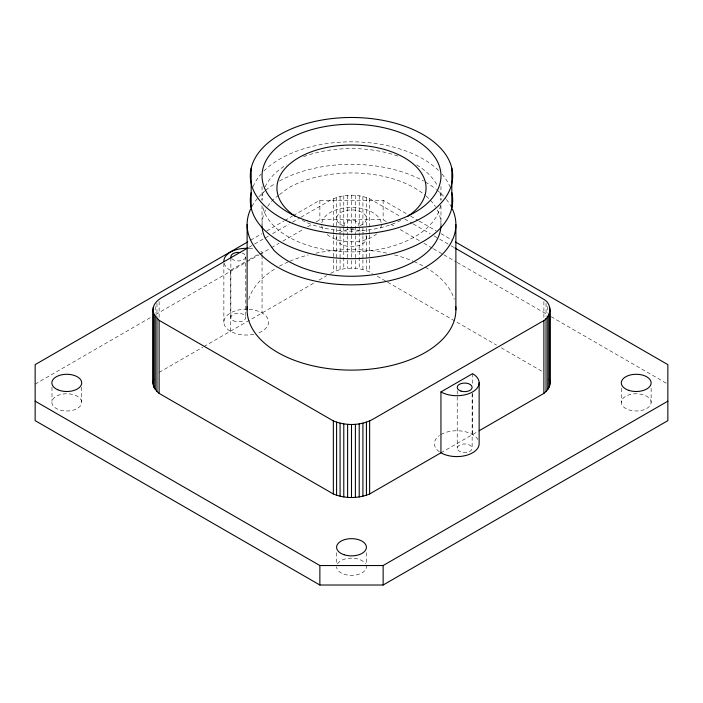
<?xml version="1.0" encoding="UTF-8"?>
<svg xmlns="http://www.w3.org/2000/svg" width="703" height="703" viewBox="0 0 703 703"><rect width="100%" height="100%" fill="white"/><g stroke="black" fill="none" stroke-linecap="round" stroke-linejoin="round"><path stroke-width="0.53" stroke-dasharray="3.52 2.64" d="M278.748 195.206L274.012 198.773A89.474 51.662 0 0 0 267.606 206.647M279.539 194.617L288.23 188.079A89.474 51.662 0 0 1 425.333 195.416M250.584 240.25L261.973 233.677M266.718 230.936L283.801 221.076M284.75 220.531L292.343 216.146M293.292 215.593L319.865 200.258L383.135 200.258L409.708 215.593M248.897 247.315L253.634 244.582M254.583 244.029L268.801 235.821M272.588 233.633L288.705 224.336M292.492 222.139L300.076 217.763M301.025 217.218L330.41 200.25C342.352 193.896 357.221 193.677 369.655 198.764L400.903 216.805M230.417 331.254L230.417 270.374L248.089 260.163M249.02 259.627L260.189 253.177M35.15 384.119L151.883 316.719M155.679 314.531L245.839 262.474M246.788 261.929L259.126 254.802M260.075 254.258L270.514 248.229M271.463 247.684L279.056 243.3M282.852 241.103L302.782 229.6M307.527 226.858L312.273 224.116M316.069 221.928L319.865 219.74L383.135 219.74L386.931 221.928M159.115 372.414L202.842 347.168M203.8 346.623L315.278 282.255M319.083 280.058L326.693 275.664M330.489 273.476C343.126 266.428 359.857 266.428 372.493 273.467M440.948 452.802L478.295 431.247M410.657 216.146L418.25 220.531M419.199 221.076L436.282 230.936M441.027 233.677L452.416 240.25M404.691 218.993L412.266 223.369M413.215 223.914L430.254 233.756M434.041 235.944L438.777 238.677M439.726 239.222L450.14 245.233M451.089 245.778L453.927 247.421M390.727 224.116L395.473 226.858M400.218 229.6L420.148 241.103M423.944 243.3L432.486 248.229M433.435 248.774L442.925 254.258M443.874 254.802L456.212 261.929M457.161 262.474L547.321 314.531M551.117 316.719L667.85 384.119M377.23 276.2L386.703 281.666M387.652 282.211L496.538 345.076M501.274 347.818L541.987 371.325M651.127 388.311L651.127 402.38A14.912 8.612 0 0 1 628.754 409.831A14.912 8.612 0 0 1 628.754 394.919A14.912 8.612 0 0 1 651.127 402.38M621.303 388.311L621.303 402.38M547.778 306.517L547.778 313.063M546.046 303.406L546.046 316.491M543.885 301.534L543.885 318.986M472.583 373.662L472.583 384.532M472.583 393.232L472.583 434.542M472.135 393.882L472.135 448.242A7.461 4.306 0 0 1 460.948 451.967A7.461 4.306 0 0 1 460.948 444.516A7.461 4.306 0 0 1 472.135 448.242M457.222 390.622L457.222 448.242M440.974 186.488L440.974 200.25A89.474 51.662 0 0 0 439.507 190.926M440.974 205.548L440.974 224.608A89.474 51.662 0 0 0 435.965 207.552M383.135 200.258L383.135 219.74M369.655 198.764L369.655 233.66M369.655 234.749L369.655 271.824M366.412 197.517L366.412 234.591M366.412 235.681L366.412 258.581M366.412 259.671L366.412 270.576M366.412 552.69L366.412 566.759A14.912 8.612 0 0 1 351.5 575.37A14.912 8.612 0 0 1 336.588 566.759M362.915 196.524L362.915 234.688M362.915 235.777L362.915 258.678M362.915 259.767L362.915 269.583M359.215 195.794L359.215 268.854M355.393 195.355L355.393 234.609M355.393 235.698L355.393 268.414M351.5 195.206L351.5 227.921M351.5 229.011L351.5 259.548M351.5 260.637L351.5 268.265M347.607 195.355L347.607 234.609M347.607 235.698L347.607 268.414M343.785 195.794L343.785 268.854M340.085 196.524L340.085 234.688M340.085 235.777L340.085 258.678M340.085 259.767L340.085 269.583M336.588 197.517L336.588 234.591M336.588 235.681L336.588 258.581M336.588 259.671L336.588 270.576M336.588 552.69L336.588 564.597M333.345 198.764L333.345 233.66M333.345 234.749L333.345 271.824M319.865 200.258L319.865 219.74M262.026 186.488L262.026 200.25A89.474 51.662 0 0 1 263.493 190.926M262.026 205.548L262.026 224.608A89.474 51.662 0 0 1 267.035 207.552M262.052 254.284L262.052 252.105A22.373 12.918 0 0 0 260.312 251.199M262.052 255.365L262.052 312.984M245.778 256.674L245.778 317.554M230.865 257.764L230.865 317.554M223.862 263.414L223.862 322.123M159.115 301.534L159.115 318.986M156.954 303.406L156.954 316.491M155.222 306.517L155.222 313.063M81.583 387.23L81.583 403.46A14.912 8.612 0 0 1 57.76 409.234A14.912 8.612 0 0 1 61.012 394.436A14.912 8.612 0 0 1 81.583 403.46M51.987 387.221L51.987 401.299M337.484 563.815A14.912 8.612 0 0 1 351.5 558.147A14.912 8.612 0 0 1 365.516 563.815M365.903 235.769A14.912 8.612 0 0 1 351.5 246.612A14.912 8.612 0 0 1 337.097 235.769M339.285 233.062A14.912 8.612 0 0 1 363.715 233.062M242.052 252.948A7.461 4.306 0 0 1 243.598 259.715A7.461 4.306 0 0 1 231.867 258.827M249.152 309.32A22.373 12.918 0 0 1 268.168 319.601A22.373 12.918 0 0 1 257.412 333.301M253.88 334.259A22.373 12.918 0 0 1 224.204 324.364A22.373 12.918 0 0 1 246.235 309.206M230.417 270.374A22.373 12.918 0 0 1 224.055 262.922M249.152 248.431A22.373 12.918 0 0 1 253.88 249.099M440.526 205.434A89.474 51.662 0 0 1 351.5 251.911A89.474 51.662 0 0 1 262.474 205.434M265.075 186.884A89.474 51.662 0 0 1 286.323 164.853M303.617 156.611A89.474 51.662 0 0 1 399.383 156.611M416.677 164.853A89.474 51.662 0 0 1 437.486 185.961M400.684 220.434A74.562 43.05 0 0 1 302.316 220.434M426.106 196.084A89.474 51.662 0 0 1 435.394 206.647M344.039 225.971A14.912 8.612 0 0 1 340.076 212.983A14.912 8.612 0 0 1 362.924 212.983A14.912 8.612 0 0 1 358.961 225.971M439.384 451.801A22.373 12.918 0 0 1 439.384 435.544M440.948 434.542A22.373 12.918 0 0 1 477.952 439.524M253.106 186.62A101.188 58.419 0 0 1 261.059 174.045M263.871 171.04A101.188 58.419 0 0 1 439.129 171.04M441.941 174.045A101.188 58.419 0 0 1 449.894 186.62M248.704 299.364A104.387 60.273 0 0 1 276.683 267.808M279.451 266.226A104.387 60.273 0 0 1 288.951 261.586M289.952 261.156A104.387 60.273 0 0 1 308.397 254.943M315.814 253.203A104.387 60.273 0 0 1 387.186 253.203M394.603 254.943A104.387 60.273 0 0 1 413.048 261.156M414.049 261.586A104.387 60.273 0 0 1 423.549 266.226M425.315 267.219A104.387 60.273 0 0 1 454.296 299.364M252.017 206.348A104.387 60.273 0 0 1 258.071 197.728M258.792 196.902A104.387 60.273 0 0 1 264.89 190.961M265.699 190.276A104.387 60.273 0 0 1 275.699 183.167M279.451 180.996A104.387 60.273 0 0 1 423.549 180.996M425.315 181.989A104.387 60.273 0 0 1 435.623 188.914M436.466 189.59A104.387 60.273 0 0 1 445.64 198.562M446.326 199.406A104.387 60.273 0 0 1 450.983 206.348M381.325 224.608A29.825 17.224 0 0 1 380.305 229.064M376.659 233.853A29.825 17.224 0 0 1 326.341 233.853M322.695 229.064A29.825 17.224 0 0 1 321.71 225.505M321.833 222.807A29.825 17.224 0 0 1 351.5 207.385A29.825 17.224 0 0 1 381.167 222.807M344.294 225.716A7.461 4.306 0 0 1 351.5 220.303A7.461 4.306 0 0 1 358.706 225.716M353.433 228.765A7.461 4.306 0 0 1 349.567 228.765M233.053 320.594A7.461 4.306 0 0 0 245.523 318.67A7.461 4.306 0 0 0 236.393 313.397A7.461 4.306 0 0 0 233.053 320.594"/><path stroke-width="1.05" d="M479.138 382.792L479.138 443.672A22.373 12.918 0 0 1 465.333 455.606A22.373 12.918 0 0 1 440.948 452.802L369.655 493.972C358.205 498.717 344.795 498.717 333.345 493.972L159.115 393.381L156.954 391.509L153.975 387.353L152.955 382.898L152.955 309.838C153.052 304.425 157.27 300.216 161.69 297.659L247.948 247.86M152.955 382.898L153.72 379.181M454.876 247.966L543.885 299.355C553.235 304.742 550.721 318.257 541.31 322.018L372.59 419.427C360.648 425.781 345.779 426 333.345 420.912L159.115 320.322L153.975 314.294L152.955 309.838M479.244 430.702L543.885 393.381C547.189 390.877 549.992 387.204 550.045 382.898L550.045 309.838M247.737 241.894L35.15 364.629L35.15 420.64L319.865 585.019L383.135 585.019L667.85 420.64L667.85 364.629L455.263 241.894M440.948 391.923L472.583 373.662A22.373 12.918 0 0 1 472.583 391.923A22.373 12.918 0 0 1 440.948 391.923L440.948 452.802M35.15 401.158L319.865 565.537L383.135 565.537L667.85 401.158M549.28 379.181L550.045 382.898M549.79 307.589L549.79 385.147M549.025 314.294L549.025 387.353M547.778 316.429L547.778 389.488M546.046 318.45L546.046 391.509M543.885 320.322L543.885 393.381M455.887 224.608L455.887 309.838M451.827 168.272L451.827 207.877M383.135 565.537L383.135 585.019M369.655 420.912L369.655 493.972M366.412 422.16L366.412 495.22M362.915 423.153L362.915 496.213M359.215 423.883L359.215 496.942M355.393 424.322L355.393 497.381M351.5 424.471L351.5 497.531M347.607 424.322L347.607 497.381M343.785 423.883L343.785 496.942M340.085 423.153L340.085 496.213M336.588 422.16L336.588 495.22M333.345 420.912L333.345 493.972M319.865 565.537L319.865 585.019M251.173 168.272L251.173 207.877M247.113 224.608L247.113 309.838M159.115 320.322L159.115 393.381M156.954 318.45L156.954 391.509M155.222 316.429L155.222 389.488M153.975 314.294L153.975 387.353M153.21 307.589L153.21 385.147M223.862 261.235A22.373 12.918 0 0 1 248.177 248.37M231.12 257.79A7.461 4.306 0 0 1 240.25 252.518M440.957 225.637A89.474 51.662 0 0 1 373.794 274.636A89.474 51.662 0 0 1 274.012 250.435L265.075 237.974A89.474 51.662 0 0 1 262.043 225.637M294.996 216.164A74.562 43.05 0 0 1 300.102 156.892A74.562 43.05 0 0 1 402.898 156.892A74.562 43.05 0 0 1 408.004 216.164M451.827 192.622A101.188 58.419 0 0 1 351.5 258.669A101.188 58.419 0 0 1 251.173 192.622M452.337 209.002A104.387 60.273 0 0 1 351.5 284.873A104.387 60.273 0 0 1 250.663 209.002M455.746 306.701A104.387 60.273 0 0 1 351.5 370.112A104.387 60.273 0 0 1 247.254 306.701M344.039 554.729A14.912 8.612 0 0 0 366.412 547.277A14.912 8.612 0 0 0 344.039 539.816A14.912 8.612 0 0 0 344.039 554.729M306.763 220.637A89.474 51.662 0 0 0 440.974 175.899A89.474 51.662 0 0 0 306.763 131.162A89.474 51.662 0 0 0 306.763 220.637M57.76 389.752A14.912 8.612 0 0 0 81.583 383.979A14.912 8.612 0 0 0 61.012 374.954A14.912 8.612 0 0 0 57.76 389.752M628.754 390.35A14.912 8.612 0 0 0 651.127 382.898A14.912 8.612 0 0 0 628.754 375.437A14.912 8.612 0 0 0 628.754 390.35M289.9 222.245A101.188 58.419 0 0 0 451.827 183.527A101.188 58.419 0 0 0 312.773 121.927A101.188 58.419 0 0 0 289.9 222.245M460.948 391.088A7.461 4.306 0 0 0 472.135 387.362A7.461 4.306 0 0 0 460.948 383.627A7.461 4.306 0 0 0 460.948 391.088"/></g></svg>
